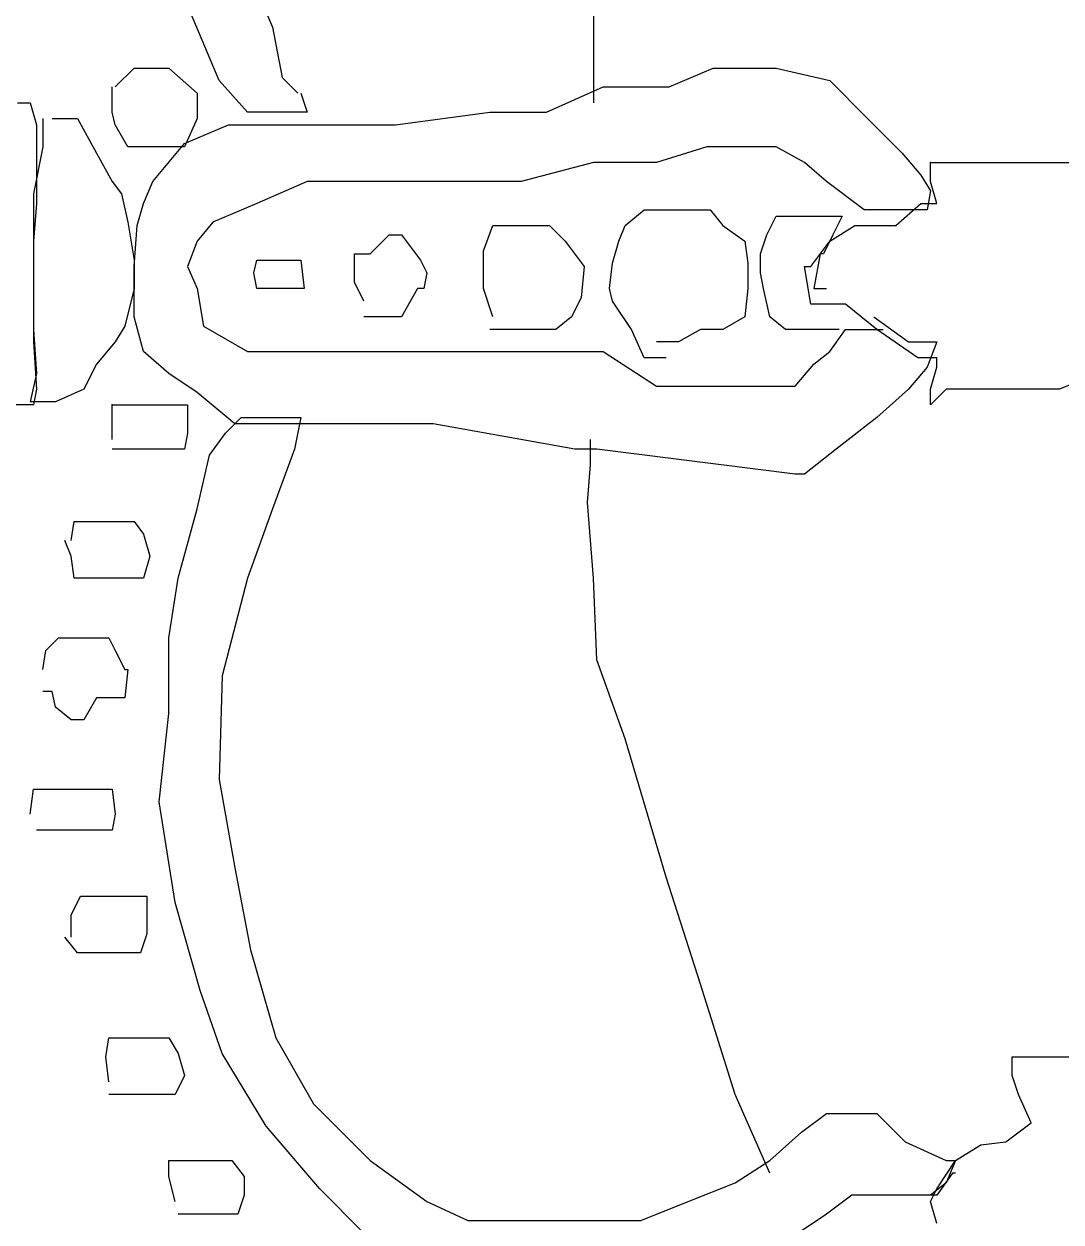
# Model space of a CAD drawing. Extents: x 748454 to 749044, y 4316681 to 4317708.
# Drawn here: x 748477.78 to 748481.075, y 4317539.165 to 4317542.97 of the extents above; entities that cross this region are included whole.
import ezdxf

# ---------------------------------------------------------------- set-up
doc = ezdxf.new("R2010")
doc.units = 0
doc.layers.get('0').update_dxf_attribs({"linetype": 'CONTINUOUS'})

msp = doc.modelspace()

# ---------------------------------------------------------------- linework, layer by layer
at = {"color": 0, "linetype": 'CONTINUOUS'}
for p, q in [((748478.4, 4317542.79), (748478.27, 4317543.1)), ((748478.4, 4317542.79), (748478.27, 4317543.1)), ((748478.51, 4317543.1), (748478.57, 4317542.96)), ((748478.51, 4317543.1), (748478.57, 4317542.96)), ((748479.59, 4317543.02), (748479.59, 4317542.87)), ((748479.59, 4317543.02), (748479.59, 4317542.87)), ((748478.57, 4317542.96), (748478.6, 4317542.8)), ((748478.57, 4317542.96), (748478.6, 4317542.8)), ((748479.59, 4317542.87), (748479.59, 4317542.72)), ((748479.59, 4317542.87), (748479.59, 4317542.72)), ((748478.07, 4317542.77), (748478.13, 4317542.83)), ((748478.07, 4317542.77), (748478.13, 4317542.83)), ((748478.13, 4317542.83), (748478.19, 4317542.83)), ((748478.13, 4317542.83), (748478.19, 4317542.83)), ((748478.19, 4317542.83), (748478.24, 4317542.83)), ((748478.19, 4317542.83), (748478.24, 4317542.83)), ((748478.24, 4317542.83), (748478.33, 4317542.75)), ((748478.24, 4317542.83), (748478.33, 4317542.75)), ((748479.83, 4317542.77), (748479.97, 4317542.83)), ((748479.83, 4317542.77), (748479.97, 4317542.83)), ((748479.97, 4317542.83), (748480.11, 4317542.83)), ((748479.97, 4317542.83), (748480.11, 4317542.83)), ((748480.11, 4317542.83), (748480.17, 4317542.83)), ((748480.11, 4317542.83), (748480.17, 4317542.83)), ((748480.17, 4317542.83), (748480.34, 4317542.79)), ((748480.17, 4317542.83), (748480.34, 4317542.79)), ((748478.49, 4317542.69), (748478.4, 4317542.79)), ((748478.49, 4317542.69), (748478.4, 4317542.79)), ((748478.6, 4317542.8), (748478.65, 4317542.75)), ((748478.6, 4317542.8), (748478.65, 4317542.75)), ((748480.34, 4317542.79), (748480.46, 4317542.67)), ((748480.34, 4317542.79), (748480.46, 4317542.67)), ((748478.06, 4317542.69), (748478.06, 4317542.77)), ((748478.06, 4317542.69), (748478.06, 4317542.77)), ((748478.33, 4317542.75), (748478.33, 4317542.67)), ((748478.33, 4317542.75), (748478.33, 4317542.67)), ((748478.66, 4317542.75), (748478.68, 4317542.69)), ((748478.66, 4317542.75), (748478.68, 4317542.69)), ((748479.44, 4317542.69), (748479.62, 4317542.77)), ((748479.44, 4317542.69), (748479.62, 4317542.77)), ((748479.62, 4317542.77), (748479.83, 4317542.77)), ((748479.62, 4317542.77), (748479.83, 4317542.77)), ((748477.76, 4317542.72), (748477.8, 4317542.72)), ((748477.76, 4317542.72), (748477.8, 4317542.72)), ((748477.8, 4317542.72), (748477.82, 4317542.65)), ((748477.8, 4317542.72), (748477.82, 4317542.65)), ((748478.07, 4317542.65), (748478.06, 4317542.69)), ((748478.07, 4317542.65), (748478.06, 4317542.69)), ((748478.55, 4317542.69), (748478.49, 4317542.69)), ((748478.55, 4317542.69), (748478.49, 4317542.69)), ((748478.64, 4317542.69), (748478.55, 4317542.69)), ((748478.64, 4317542.69), (748478.55, 4317542.69)), ((748478.68, 4317542.69), (748478.64, 4317542.69)), ((748478.68, 4317542.69), (748478.64, 4317542.69)), ((748478.96, 4317542.65), (748479.26, 4317542.69)), ((748478.96, 4317542.65), (748479.26, 4317542.69)), ((748479.26, 4317542.69), (748479.44, 4317542.69)), ((748479.26, 4317542.69), (748479.44, 4317542.69)), ((748477.82, 4317542.65), (748477.82, 4317542.56)), ((748477.82, 4317542.65), (748477.82, 4317542.56)), ((748477.84, 4317542.67), (748477.84, 4317542.58)), ((748477.84, 4317542.67), (748477.84, 4317542.58)), ((748477.87, 4317542.67), (748477.95, 4317542.67)), ((748477.87, 4317542.67), (748477.95, 4317542.67)), ((748477.95, 4317542.67), (748478.01, 4317542.56)), ((748477.95, 4317542.67), (748478.01, 4317542.56)), ((748478.11, 4317542.58), (748478.07, 4317542.65)), ((748478.11, 4317542.58), (748478.07, 4317542.65)), ((748478.33, 4317542.67), (748478.29, 4317542.58)), ((748478.33, 4317542.67), (748478.29, 4317542.58)), ((748478.29, 4317542.59), (748478.43, 4317542.65)), ((748478.29, 4317542.59), (748478.43, 4317542.65)), ((748478.43, 4317542.65), (748478.6, 4317542.65)), ((748478.43, 4317542.65), (748478.6, 4317542.65)), ((748478.6, 4317542.65), (748478.78, 4317542.65)), ((748478.6, 4317542.65), (748478.78, 4317542.65)), ((748478.78, 4317542.65), (748478.96, 4317542.65)), ((748478.78, 4317542.65), (748478.96, 4317542.65)), ((748480.46, 4317542.67), (748480.57, 4317542.56)), ((748480.46, 4317542.67), (748480.57, 4317542.56)), ((748477.84, 4317542.58), (748477.81, 4317542.43)), ((748477.84, 4317542.58), (748477.81, 4317542.43)), ((748477.82, 4317542.56), (748477.82, 4317542.4)), ((748477.82, 4317542.56), (748477.82, 4317542.4)), ((748478.01, 4317542.56), (748478.06, 4317542.47)), ((748478.01, 4317542.56), (748478.06, 4317542.47)), ((748478.16, 4317542.58), (748478.11, 4317542.58)), ((748478.16, 4317542.58), (748478.11, 4317542.58)), ((748478.24, 4317542.58), (748478.16, 4317542.58)), ((748478.24, 4317542.58), (748478.16, 4317542.58)), ((748478.19, 4317542.47), (748478.29, 4317542.59)), ((748478.19, 4317542.47), (748478.29, 4317542.59)), ((748478.29, 4317542.58), (748478.24, 4317542.58)), ((748478.29, 4317542.58), (748478.24, 4317542.58)), ((748479.95, 4317542.58), (748479.79, 4317542.53)), ((748479.95, 4317542.58), (748479.79, 4317542.53)), ((748480.09, 4317542.58), (748479.95, 4317542.58)), ((748480.09, 4317542.58), (748479.95, 4317542.58)), ((748480.17, 4317542.58), (748480.09, 4317542.58)), ((748480.17, 4317542.58), (748480.09, 4317542.58)), ((748480.26, 4317542.53), (748480.17, 4317542.58)), ((748480.26, 4317542.53), (748480.17, 4317542.58)), ((748480.57, 4317542.56), (748480.63, 4317542.49)), ((748480.57, 4317542.56), (748480.63, 4317542.49)), ((748479.59, 4317542.53), (748479.36, 4317542.47)), ((748479.59, 4317542.53), (748479.36, 4317542.47)), ((748479.79, 4317542.53), (748479.59, 4317542.53)), ((748479.79, 4317542.53), (748479.59, 4317542.53)), ((748480.33, 4317542.47), (748480.26, 4317542.53)), ((748480.33, 4317542.47), (748480.26, 4317542.53)), ((748480.66, 4317542.47), (748480.66, 4317542.53)), ((748480.66, 4317542.53), (748480.74, 4317542.53)), ((748480.66, 4317542.47), (748480.66, 4317542.53)), ((748480.66, 4317542.53), (748480.74, 4317542.53)), ((748480.74, 4317542.53), (748480.85, 4317542.53)), ((748480.74, 4317542.53), (748480.85, 4317542.53)), ((748480.85, 4317542.53), (748480.95, 4317542.53)), ((748480.85, 4317542.53), (748480.95, 4317542.53)), ((748480.95, 4317542.53), (748481.16, 4317542.53)), ((748480.95, 4317542.53), (748481.16, 4317542.53)), ((748480.63, 4317542.49), (748480.66, 4317542.44)), ((748480.63, 4317542.49), (748480.66, 4317542.44)), ((748478.06, 4317542.47), (748478.09, 4317542.43)), ((748478.06, 4317542.47), (748478.09, 4317542.43)), ((748478.16, 4317542.4), (748478.19, 4317542.47)), ((748478.16, 4317542.4), (748478.19, 4317542.47)), ((748478.68, 4317542.47), (748478.52, 4317542.4)), ((748478.68, 4317542.47), (748478.52, 4317542.4)), ((748478.9, 4317542.47), (748478.68, 4317542.47)), ((748478.9, 4317542.47), (748478.68, 4317542.47)), ((748479.16, 4317542.47), (748478.9, 4317542.47)), ((748479.16, 4317542.47), (748478.9, 4317542.47)), ((748479.36, 4317542.47), (748479.16, 4317542.47)), ((748479.36, 4317542.47), (748479.16, 4317542.47)), ((748480.45, 4317542.38), (748480.33, 4317542.47)), ((748480.45, 4317542.38), (748480.33, 4317542.47)), ((748480.68, 4317542.4), (748480.66, 4317542.47)), ((748480.68, 4317542.4), (748480.66, 4317542.47)), ((748477.81, 4317542.43), (748477.81, 4317542.2)), ((748477.81, 4317542.43), (748477.81, 4317542.2)), ((748478.09, 4317542.43), (748478.11, 4317542.34)), ((748478.09, 4317542.43), (748478.11, 4317542.34)), ((748480.66, 4317542.44), (748480.65, 4317542.38)), ((748480.66, 4317542.44), (748480.65, 4317542.38)), ((748477.82, 4317542.4), (748477.81, 4317542.28)), ((748477.82, 4317542.4), (748477.81, 4317542.28)), ((748478.14, 4317542.33), (748478.16, 4317542.4)), ((748478.14, 4317542.33), (748478.16, 4317542.4)), ((748478.52, 4317542.4), (748478.38, 4317542.34)), ((748478.52, 4317542.4), (748478.38, 4317542.34)), ((748479.69, 4317542.33), (748479.75, 4317542.38)), ((748479.69, 4317542.33), (748479.75, 4317542.38)), ((748479.75, 4317542.38), (748479.83, 4317542.38)), ((748479.75, 4317542.38), (748479.83, 4317542.38)), ((748479.83, 4317542.38), (748479.89, 4317542.38)), ((748479.83, 4317542.38), (748479.89, 4317542.38)), ((748479.89, 4317542.38), (748479.96, 4317542.38)), ((748479.89, 4317542.38), (748479.96, 4317542.38)), ((748479.96, 4317542.38), (748480, 4317542.33)), ((748479.96, 4317542.38), (748480, 4317542.33)), ((748480.52, 4317542.38), (748480.45, 4317542.38)), ((748480.52, 4317542.38), (748480.45, 4317542.38)), ((748480.58, 4317542.38), (748480.52, 4317542.38)), ((748480.58, 4317542.38), (748480.52, 4317542.38)), ((748480.55, 4317542.33), (748480.63, 4317542.4)), ((748480.55, 4317542.33), (748480.63, 4317542.4)), ((748480.65, 4317542.38), (748480.58, 4317542.38)), ((748480.65, 4317542.38), (748480.58, 4317542.38)), ((748480.63, 4317542.4), (748480.68, 4317542.4)), ((748480.63, 4317542.4), (748480.68, 4317542.4)), ((748478.11, 4317542.34), (748478.13, 4317542.22)), ((748478.11, 4317542.34), (748478.13, 4317542.22)), ((748478.13, 4317542.2), (748478.14, 4317542.33)), ((748478.13, 4317542.2), (748478.14, 4317542.33)), ((748478.38, 4317542.34), (748478.33, 4317542.28)), ((748478.38, 4317542.34), (748478.33, 4317542.28)), ((748479.24, 4317542.25), (748479.27, 4317542.33)), ((748479.24, 4317542.25), (748479.27, 4317542.33)), ((748479.27, 4317542.33), (748479.32, 4317542.33)), ((748479.27, 4317542.33), (748479.32, 4317542.33)), ((748479.32, 4317542.33), (748479.39, 4317542.33)), ((748479.32, 4317542.33), (748479.39, 4317542.33)), ((748479.39, 4317542.33), (748479.45, 4317542.33)), ((748479.39, 4317542.33), (748479.45, 4317542.33)), ((748479.45, 4317542.33), (748479.5, 4317542.28)), ((748479.45, 4317542.33), (748479.5, 4317542.28)), ((748479.67, 4317542.28), (748479.69, 4317542.33)), ((748479.67, 4317542.28), (748479.69, 4317542.33)), ((748480, 4317542.33), (748480.07, 4317542.28)), ((748480, 4317542.33), (748480.07, 4317542.28)), ((748480.14, 4317542.3), (748480.17, 4317542.36)), ((748480.14, 4317542.3), (748480.17, 4317542.36)), ((748480.17, 4317542.36), (748480.2, 4317542.36)), ((748480.17, 4317542.36), (748480.2, 4317542.36)), ((748480.2, 4317542.36), (748480.26, 4317542.36)), ((748480.2, 4317542.36), (748480.26, 4317542.36)), ((748480.26, 4317542.36), (748480.32, 4317542.36)), ((748480.26, 4317542.36), (748480.32, 4317542.36)), ((748480.32, 4317542.36), (748480.37, 4317542.36)), ((748480.32, 4317542.36), (748480.37, 4317542.36)), ((748480.34, 4317542.28), (748480.42, 4317542.33)), ((748480.34, 4317542.28), (748480.42, 4317542.33)), ((748480.38, 4317542.36), (748480.35, 4317542.3)), ((748480.38, 4317542.36), (748480.35, 4317542.3)), ((748480.37, 4317542.36), (748480.38, 4317542.36)), ((748480.37, 4317542.36), (748480.38, 4317542.36)), ((748480.42, 4317542.33), (748480.48, 4317542.33)), ((748480.42, 4317542.33), (748480.48, 4317542.33)), ((748480.48, 4317542.33), (748480.55, 4317542.33)), ((748480.48, 4317542.33), (748480.55, 4317542.33)), ((748478.88, 4317542.24), (748478.94, 4317542.3)), ((748478.88, 4317542.24), (748478.94, 4317542.3)), ((748478.94, 4317542.3), (748478.98, 4317542.3)), ((748478.94, 4317542.3), (748478.98, 4317542.3)), ((748478.98, 4317542.3), (748479.04, 4317542.22)), ((748478.98, 4317542.3), (748479.04, 4317542.22)), ((748480.12, 4317542.24), (748480.14, 4317542.3)), ((748480.12, 4317542.24), (748480.14, 4317542.3)), ((748480.35, 4317542.3), (748480.32, 4317542.24)), ((748480.35, 4317542.3), (748480.32, 4317542.24)), ((748477.81, 4317542.28), (748477.81, 4317542)), ((748477.81, 4317542.28), (748477.81, 4317542)), ((748478.33, 4317542.28), (748478.3, 4317542.2)), ((748478.33, 4317542.28), (748478.3, 4317542.2)), ((748479.5, 4317542.28), (748479.56, 4317542.2)), ((748479.5, 4317542.28), (748479.56, 4317542.2)), ((748479.65, 4317542.21), (748479.67, 4317542.28)), ((748479.65, 4317542.21), (748479.67, 4317542.28)), ((748480.07, 4317542.28), (748480.08, 4317542.21)), ((748480.07, 4317542.28), (748480.08, 4317542.21)), ((748480.28, 4317542.2), (748480.34, 4317542.28)), ((748480.28, 4317542.2), (748480.34, 4317542.28)), ((748478.13, 4317542.22), (748478.13, 4317542.13)), ((748478.13, 4317542.22), (748478.13, 4317542.13)), ((748478.51, 4317542.18), (748478.52, 4317542.22)), ((748478.51, 4317542.18), (748478.52, 4317542.22)), ((748478.52, 4317542.22), (748478.58, 4317542.22)), ((748478.52, 4317542.22), (748478.58, 4317542.22)), ((748478.58, 4317542.22), (748478.63, 4317542.22)), ((748478.58, 4317542.22), (748478.63, 4317542.22)), ((748478.63, 4317542.22), (748478.66, 4317542.22)), ((748478.63, 4317542.22), (748478.66, 4317542.22)), ((748478.66, 4317542.22), (748478.67, 4317542.13)), ((748478.66, 4317542.22), (748478.67, 4317542.13)), ((748478.83, 4317542.15), (748478.83, 4317542.24)), ((748478.83, 4317542.24), (748478.88, 4317542.24)), ((748478.83, 4317542.15), (748478.83, 4317542.24)), ((748478.83, 4317542.24), (748478.88, 4317542.24)), ((748479.04, 4317542.22), (748479.06, 4317542.18)), ((748479.04, 4317542.22), (748479.06, 4317542.18)), ((748479.24, 4317542.2), (748479.24, 4317542.25)), ((748479.24, 4317542.2), (748479.24, 4317542.25)), ((748480.12, 4317542.18), (748480.12, 4317542.24)), ((748480.12, 4317542.18), (748480.12, 4317542.24)), ((748480.31, 4317542.24), (748480.29, 4317542.13)), ((748480.31, 4317542.24), (748480.29, 4317542.13)), ((748480.32, 4317542.24), (748480.31, 4317542.24)), ((748480.32, 4317542.24), (748480.31, 4317542.24)), ((748477.81, 4317542.2), (748477.81, 4317541.96)), ((748477.81, 4317542.2), (748477.81, 4317541.96)), ((748478.13, 4317542.04), (748478.13, 4317542.2)), ((748478.13, 4317542.04), (748478.13, 4317542.2)), ((748478.3, 4317542.2), (748478.33, 4317542.13)), ((748478.3, 4317542.2), (748478.33, 4317542.13)), ((748478.52, 4317542.13), (748478.51, 4317542.18)), ((748478.52, 4317542.13), (748478.51, 4317542.18)), ((748479.06, 4317542.18), (748479.05, 4317542.13)), ((748479.06, 4317542.18), (748479.05, 4317542.13)), ((748479.24, 4317542.13), (748479.24, 4317542.2)), ((748479.24, 4317542.13), (748479.24, 4317542.2)), ((748479.56, 4317542.2), (748479.55, 4317542.1)), ((748479.56, 4317542.2), (748479.55, 4317542.1)), ((748479.64, 4317542.13), (748479.65, 4317542.21)), ((748479.64, 4317542.13), (748479.65, 4317542.21)), ((748480.08, 4317542.21), (748480.08, 4317542.13)), ((748480.08, 4317542.21), (748480.08, 4317542.13)), ((748480.13, 4317542.13), (748480.12, 4317542.18)), ((748480.13, 4317542.13), (748480.12, 4317542.18)), ((748480.28, 4317542.08), (748480.26, 4317542.2)), ((748480.26, 4317542.2), (748480.28, 4317542.2)), ((748480.28, 4317542.08), (748480.26, 4317542.2)), ((748480.26, 4317542.2), (748480.28, 4317542.2)), ((748478.86, 4317542.09), (748478.83, 4317542.15)), ((748478.86, 4317542.09), (748478.83, 4317542.15)), ((748478.13, 4317542.13), (748478.1, 4317542.01)), ((748478.13, 4317542.13), (748478.1, 4317542.01)), ((748478.33, 4317542.13), (748478.35, 4317542.01)), ((748478.33, 4317542.13), (748478.35, 4317542.01)), ((748478.54, 4317542.13), (748478.52, 4317542.13)), ((748478.54, 4317542.13), (748478.52, 4317542.13)), ((748478.58, 4317542.13), (748478.54, 4317542.13)), ((748478.58, 4317542.13), (748478.54, 4317542.13)), ((748478.6, 4317542.13), (748478.58, 4317542.13)), ((748478.6, 4317542.13), (748478.58, 4317542.13)), ((748478.65, 4317542.13), (748478.6, 4317542.13)), ((748478.65, 4317542.13), (748478.6, 4317542.13)), ((748478.67, 4317542.13), (748478.65, 4317542.13)), ((748478.67, 4317542.13), (748478.65, 4317542.13)), ((748479.03, 4317542.13), (748478.98, 4317542.04)), ((748479.03, 4317542.13), (748478.98, 4317542.04)), ((748479.05, 4317542.13), (748479.03, 4317542.13)), ((748479.05, 4317542.13), (748479.03, 4317542.13)), ((748479.27, 4317542.04), (748479.24, 4317542.13)), ((748479.27, 4317542.04), (748479.24, 4317542.13)), ((748479.65, 4317542.09), (748479.64, 4317542.13)), ((748479.65, 4317542.09), (748479.64, 4317542.13)), ((748480.08, 4317542.13), (748480.07, 4317542.04)), ((748480.08, 4317542.13), (748480.07, 4317542.04)), ((748480.15, 4317542.04), (748480.13, 4317542.13)), ((748480.15, 4317542.04), (748480.13, 4317542.13)), ((748480.29, 4317542.13), (748480.33, 4317542.13)), ((748480.29, 4317542.13), (748480.33, 4317542.13)), ((748479.55, 4317542.1), (748479.52, 4317542.04)), ((748479.55, 4317542.1), (748479.52, 4317542.04)), ((748479.71, 4317542), (748479.65, 4317542.09)), ((748479.71, 4317542), (748479.65, 4317542.09)), ((748480.32, 4317542.08), (748480.28, 4317542.08)), ((748480.32, 4317542.08), (748480.28, 4317542.08)), ((748480.39, 4317542.08), (748480.32, 4317542.08)), ((748480.39, 4317542.08), (748480.32, 4317542.08)), ((748480.49, 4317542), (748480.39, 4317542.08)), ((748480.49, 4317542), (748480.39, 4317542.08)), ((748478.16, 4317541.93), (748478.13, 4317542.04)), ((748478.16, 4317541.93), (748478.13, 4317542.04)), ((748478.88, 4317542.04), (748478.86, 4317542.04)), ((748478.88, 4317542.04), (748478.86, 4317542.04)), ((748478.92, 4317542.04), (748478.88, 4317542.04)), ((748478.92, 4317542.04), (748478.88, 4317542.04)), ((748478.98, 4317542.04), (748478.92, 4317542.04)), ((748478.98, 4317542.04), (748478.92, 4317542.04)), ((748479.52, 4317542.04), (748479.47, 4317542)), ((748479.52, 4317542.04), (748479.47, 4317542)), ((748480.07, 4317542.04), (748480, 4317542)), ((748480.07, 4317542.04), (748480, 4317542)), ((748480.2, 4317542), (748480.15, 4317542.04)), ((748480.2, 4317542), (748480.15, 4317542.04)), ((748480.48, 4317542.04), (748480.59, 4317541.96)), ((748480.48, 4317542.04), (748480.59, 4317541.96)), ((748477.81, 4317542), (748477.82, 4317541.86)), ((748477.81, 4317542), (748477.82, 4317541.86)), ((748478.1, 4317542.01), (748478.07, 4317541.96)), ((748478.1, 4317542.01), (748478.07, 4317541.96)), ((748478.35, 4317542.01), (748478.49, 4317541.93)), ((748478.35, 4317542.01), (748478.49, 4317541.93)), ((748479.32, 4317542), (748479.26, 4317542)), ((748479.32, 4317542), (748479.26, 4317542)), ((748479.35, 4317542), (748479.32, 4317542)), ((748479.35, 4317542), (748479.32, 4317542)), ((748479.39, 4317542), (748479.35, 4317542)), ((748479.39, 4317542), (748479.35, 4317542)), ((748479.47, 4317542), (748479.39, 4317542)), ((748479.47, 4317542), (748479.39, 4317542)), ((748479.75, 4317541.91), (748479.71, 4317542)), ((748479.75, 4317541.91), (748479.71, 4317542)), ((748479.93, 4317542), (748479.86, 4317541.96)), ((748479.93, 4317542), (748479.86, 4317541.96)), ((748480, 4317542), (748479.93, 4317542)), ((748480, 4317542), (748479.93, 4317542)), ((748480.25, 4317542), (748480.2, 4317542)), ((748480.25, 4317542), (748480.2, 4317542)), ((748480.33, 4317542), (748480.25, 4317542)), ((748480.33, 4317542), (748480.25, 4317542)), ((748480.37, 4317542), (748480.33, 4317542)), ((748480.37, 4317542), (748480.33, 4317542)), ((748480.34, 4317541.93), (748480.39, 4317542)), ((748480.34, 4317541.93), (748480.39, 4317542)), ((748480.39, 4317542), (748480.46, 4317542)), ((748480.39, 4317542), (748480.46, 4317542)), ((748480.46, 4317542), (748480.51, 4317542)), ((748480.46, 4317542), (748480.51, 4317542)), ((748480.62, 4317541.91), (748480.49, 4317542)), ((748480.62, 4317541.91), (748480.49, 4317542)), ((748477.81, 4317541.96), (748477.82, 4317541.81)), ((748477.81, 4317541.96), (748477.82, 4317541.81)), ((748478.07, 4317541.96), (748478.01, 4317541.89)), ((748478.07, 4317541.96), (748478.01, 4317541.89)), ((748479.86, 4317541.96), (748479.79, 4317541.96)), ((748479.86, 4317541.96), (748479.79, 4317541.96)), ((748480.59, 4317541.96), (748480.68, 4317541.96)), ((748480.59, 4317541.96), (748480.68, 4317541.96)), ((748480.68, 4317541.96), (748480.65, 4317541.88)), ((748480.68, 4317541.96), (748480.65, 4317541.88)), ((748478.24, 4317541.86), (748478.16, 4317541.93)), ((748478.24, 4317541.86), (748478.16, 4317541.93)), ((748478.49, 4317541.93), (748478.68, 4317541.93)), ((748478.49, 4317541.93), (748478.68, 4317541.93)), ((748478.68, 4317541.93), (748478.9, 4317541.93)), ((748478.68, 4317541.93), (748478.9, 4317541.93)), ((748478.9, 4317541.93), (748479.08, 4317541.93)), ((748478.9, 4317541.93), (748479.08, 4317541.93)), ((748479.08, 4317541.93), (748479.29, 4317541.93)), ((748479.08, 4317541.93), (748479.29, 4317541.93)), ((748479.29, 4317541.93), (748479.45, 4317541.93)), ((748479.29, 4317541.93), (748479.45, 4317541.93)), ((748479.45, 4317541.93), (748479.62, 4317541.93)), ((748479.45, 4317541.93), (748479.62, 4317541.93)), ((748479.62, 4317541.93), (748479.79, 4317541.82)), ((748479.62, 4317541.93), (748479.79, 4317541.82)), ((748479.82, 4317541.91), (748479.75, 4317541.91)), ((748479.82, 4317541.91), (748479.75, 4317541.91)), ((748480.29, 4317541.89), (748480.34, 4317541.93)), ((748480.29, 4317541.89), (748480.34, 4317541.93)), ((748480.68, 4317541.91), (748480.62, 4317541.91)), ((748480.68, 4317541.91), (748480.62, 4317541.91)), ((748480.68, 4317541.88), (748480.68, 4317541.91)), ((748480.68, 4317541.88), (748480.68, 4317541.91)), ((748478.01, 4317541.89), (748477.97, 4317541.81)), ((748478.01, 4317541.89), (748477.97, 4317541.81)), ((748480.23, 4317541.82), (748480.29, 4317541.89)), ((748480.23, 4317541.82), (748480.29, 4317541.89)), ((748480.65, 4317541.88), (748480.59, 4317541.81)), ((748480.65, 4317541.88), (748480.59, 4317541.81)), ((748480.66, 4317541.81), (748480.68, 4317541.88)), ((748480.66, 4317541.81), (748480.68, 4317541.88)), ((748481.24, 4317541.88), (748481.07, 4317541.81)), ((748481.24, 4317541.88), (748481.07, 4317541.81)), ((748477.82, 4317541.86), (748477.8, 4317541.77)), ((748477.82, 4317541.86), (748477.8, 4317541.77)), ((748478.33, 4317541.8), (748478.24, 4317541.86)), ((748478.33, 4317541.8), (748478.24, 4317541.86)), ((748477.82, 4317541.81), (748477.81, 4317541.76)), ((748477.82, 4317541.81), (748477.81, 4317541.76)), ((748477.97, 4317541.81), (748477.88, 4317541.77)), ((748477.97, 4317541.81), (748477.88, 4317541.77)), ((748478.45, 4317541.7), (748478.33, 4317541.8)), ((748478.45, 4317541.7), (748478.33, 4317541.8)), ((748479.79, 4317541.82), (748479.93, 4317541.82)), ((748479.79, 4317541.82), (748479.93, 4317541.82)), ((748479.93, 4317541.82), (748480.02, 4317541.82)), ((748479.93, 4317541.82), (748480.02, 4317541.82)), ((748480.02, 4317541.82), (748480.11, 4317541.82)), ((748480.02, 4317541.82), (748480.11, 4317541.82)), ((748480.11, 4317541.82), (748480.15, 4317541.82)), ((748480.11, 4317541.82), (748480.15, 4317541.82)), ((748480.15, 4317541.82), (748480.23, 4317541.82)), ((748480.15, 4317541.82), (748480.23, 4317541.82)), ((748480.59, 4317541.81), (748480.49, 4317541.72)), ((748480.59, 4317541.81), (748480.49, 4317541.72)), ((748480.71, 4317541.81), (748480.66, 4317541.76)), ((748480.66, 4317541.76), (748480.66, 4317541.81)), ((748480.71, 4317541.81), (748480.66, 4317541.76)), ((748480.66, 4317541.76), (748480.66, 4317541.81)), ((748480.82, 4317541.81), (748480.71, 4317541.81)), ((748480.82, 4317541.81), (748480.71, 4317541.81)), ((748480.93, 4317541.81), (748480.82, 4317541.81)), ((748480.93, 4317541.81), (748480.82, 4317541.81)), ((748481.07, 4317541.81), (748480.93, 4317541.81)), ((748481.07, 4317541.81), (748480.93, 4317541.81)), ((748477.8, 4317541.76), (748477.74, 4317541.76)), ((748477.8, 4317541.76), (748477.74, 4317541.76)), ((748477.82, 4317541.77), (748477.8, 4317541.77)), ((748477.82, 4317541.77), (748477.8, 4317541.77)), ((748477.81, 4317541.76), (748477.8, 4317541.76)), ((748477.81, 4317541.76), (748477.8, 4317541.76)), ((748477.88, 4317541.77), (748477.82, 4317541.77)), ((748477.88, 4317541.77), (748477.82, 4317541.77)), ((748478.06, 4317541.65), (748478.06, 4317541.76)), ((748478.06, 4317541.76), (748478.11, 4317541.76)), ((748478.06, 4317541.65), (748478.06, 4317541.76)), ((748478.06, 4317541.76), (748478.11, 4317541.76)), ((748478.11, 4317541.76), (748478.17, 4317541.76)), ((748478.11, 4317541.76), (748478.17, 4317541.76)), ((748478.17, 4317541.76), (748478.24, 4317541.76)), ((748478.17, 4317541.76), (748478.24, 4317541.76)), ((748478.24, 4317541.76), (748478.29, 4317541.76)), ((748478.24, 4317541.76), (748478.29, 4317541.76)), ((748478.29, 4317541.76), (748478.3, 4317541.76)), ((748478.29, 4317541.76), (748478.3, 4317541.76)), ((748478.3, 4317541.76), (748478.3, 4317541.67)), ((748478.3, 4317541.76), (748478.3, 4317541.67)), ((748478.42, 4317541.67), (748478.47, 4317541.72)), ((748478.42, 4317541.67), (748478.47, 4317541.72)), ((748478.47, 4317541.72), (748478.55, 4317541.72)), ((748478.47, 4317541.72), (748478.55, 4317541.72)), ((748478.55, 4317541.72), (748478.6, 4317541.72)), ((748478.55, 4317541.72), (748478.6, 4317541.72)), ((748478.6, 4317541.72), (748478.66, 4317541.72)), ((748478.6, 4317541.72), (748478.66, 4317541.72)), ((748478.66, 4317541.72), (748478.64, 4317541.62)), ((748478.66, 4317541.72), (748478.64, 4317541.62)), ((748480.49, 4317541.72), (748480.36, 4317541.62)), ((748480.49, 4317541.72), (748480.36, 4317541.62)), ((748478.58, 4317541.7), (748478.45, 4317541.7)), ((748478.58, 4317541.7), (748478.45, 4317541.7)), ((748478.7, 4317541.7), (748478.58, 4317541.7)), ((748478.7, 4317541.7), (748478.58, 4317541.7)), ((748478.83, 4317541.7), (748478.7, 4317541.7)), ((748478.83, 4317541.7), (748478.7, 4317541.7)), ((748479.08, 4317541.7), (748478.83, 4317541.7)), ((748479.08, 4317541.7), (748478.83, 4317541.7)), ((748479.53, 4317541.62), (748479.08, 4317541.7)), ((748479.53, 4317541.62), (748479.08, 4317541.7)), ((748478.3, 4317541.67), (748478.29, 4317541.62)), ((748478.3, 4317541.67), (748478.29, 4317541.62)), ((748478.37, 4317541.6), (748478.42, 4317541.67)), ((748478.37, 4317541.6), (748478.42, 4317541.67)), ((748479.58, 4317541.57), (748479.58, 4317541.65)), ((748479.58, 4317541.57), (748479.58, 4317541.65)), ((748478.1, 4317541.62), (748478.06, 4317541.62)), ((748478.1, 4317541.62), (748478.06, 4317541.62)), ((748478.16, 4317541.62), (748478.1, 4317541.62)), ((748478.16, 4317541.62), (748478.1, 4317541.62)), ((748478.19, 4317541.62), (748478.16, 4317541.62)), ((748478.19, 4317541.62), (748478.16, 4317541.62)), ((748478.24, 4317541.62), (748478.19, 4317541.62)), ((748478.24, 4317541.62), (748478.19, 4317541.62)), ((748478.29, 4317541.62), (748478.24, 4317541.62)), ((748478.29, 4317541.62), (748478.24, 4317541.62)), ((748478.64, 4317541.62), (748478.57, 4317541.43)), ((748478.64, 4317541.62), (748478.57, 4317541.43)), ((748479.6, 4317541.62), (748479.53, 4317541.62)), ((748479.6, 4317541.62), (748479.53, 4317541.62)), ((748480.23, 4317541.54), (748479.6, 4317541.62)), ((748480.23, 4317541.54), (748479.6, 4317541.62)), ((748480.36, 4317541.62), (748480.26, 4317541.54)), ((748480.36, 4317541.62), (748480.26, 4317541.54)), ((748478.33, 4317541.43), (748478.37, 4317541.6)), ((748478.33, 4317541.43), (748478.37, 4317541.6)), ((748479.57, 4317541.45), (748479.58, 4317541.57)), ((748479.57, 4317541.45), (748479.58, 4317541.57)), ((748480.26, 4317541.54), (748480.23, 4317541.54)), ((748480.26, 4317541.54), (748480.23, 4317541.54)), ((748478.27, 4317541.21), (748478.33, 4317541.43)), ((748478.27, 4317541.21), (748478.33, 4317541.43)), ((748478.57, 4317541.43), (748478.49, 4317541.21)), ((748478.57, 4317541.43), (748478.49, 4317541.21)), ((748479.59, 4317541.21), (748479.57, 4317541.45)), ((748479.59, 4317541.21), (748479.57, 4317541.45)), ((748477.93, 4317541.33), (748477.94, 4317541.39)), ((748477.93, 4317541.33), (748477.94, 4317541.39)), ((748477.94, 4317541.39), (748478, 4317541.39)), ((748477.94, 4317541.39), (748478, 4317541.39)), ((748478, 4317541.39), (748478.06, 4317541.39)), ((748478, 4317541.39), (748478.06, 4317541.39)), ((748478.06, 4317541.39), (748478.13, 4317541.39)), ((748478.06, 4317541.39), (748478.13, 4317541.39)), ((748478.13, 4317541.39), (748478.16, 4317541.35)), ((748478.13, 4317541.39), (748478.16, 4317541.35)), ((748478.16, 4317541.35), (748478.18, 4317541.28)), ((748478.16, 4317541.35), (748478.18, 4317541.28)), ((748477.93, 4317541.28), (748477.91, 4317541.33)), ((748477.93, 4317541.28), (748477.91, 4317541.33)), ((748477.94, 4317541.21), (748477.93, 4317541.28)), ((748477.94, 4317541.21), (748477.93, 4317541.28)), ((748478.18, 4317541.28), (748478.16, 4317541.21)), ((748478.18, 4317541.28), (748478.16, 4317541.21)), ((748477.98, 4317541.21), (748477.94, 4317541.21)), ((748477.98, 4317541.21), (748477.94, 4317541.21)), ((748478.05, 4317541.21), (748477.98, 4317541.21)), ((748478.05, 4317541.21), (748477.98, 4317541.21)), ((748478.09, 4317541.21), (748478.05, 4317541.21)), ((748478.09, 4317541.21), (748478.05, 4317541.21)), ((748478.16, 4317541.21), (748478.09, 4317541.21)), ((748478.16, 4317541.21), (748478.09, 4317541.21)), ((748478.24, 4317541.02), (748478.27, 4317541.21)), ((748478.24, 4317541.02), (748478.27, 4317541.21)), ((748478.49, 4317541.21), (748478.41, 4317540.9)), ((748478.49, 4317541.21), (748478.41, 4317540.9)), ((748479.6, 4317540.95), (748479.59, 4317541.21)), ((748479.6, 4317540.95), (748479.59, 4317541.21)), ((748477.85, 4317540.98), (748477.89, 4317541.02)), ((748477.85, 4317540.98), (748477.89, 4317541.02)), ((748477.89, 4317541.02), (748477.96, 4317541.02)), ((748477.89, 4317541.02), (748477.96, 4317541.02)), ((748477.96, 4317541.02), (748478, 4317541.02)), ((748477.96, 4317541.02), (748478, 4317541.02)), ((748478, 4317541.02), (748478.05, 4317541.02)), ((748478, 4317541.02), (748478.05, 4317541.02)), ((748478.05, 4317541.02), (748478.07, 4317540.98)), ((748478.05, 4317541.02), (748478.07, 4317540.98)), ((748478.24, 4317540.78), (748478.24, 4317541.02)), ((748478.24, 4317540.78), (748478.24, 4317541.02)), ((748477.84, 4317540.92), (748477.85, 4317540.98)), ((748477.84, 4317540.92), (748477.85, 4317540.98)), ((748478.07, 4317540.98), (748478.1, 4317540.92)), ((748478.07, 4317540.98), (748478.1, 4317540.92)), ((748479.69, 4317540.7), (748479.6, 4317540.95)), ((748479.69, 4317540.7), (748479.6, 4317540.95)), ((748478.1, 4317540.92), (748478.11, 4317540.92)), ((748478.11, 4317540.92), (748478.1, 4317540.83)), ((748478.1, 4317540.92), (748478.11, 4317540.92)), ((748478.11, 4317540.92), (748478.1, 4317540.83)), ((748478.41, 4317540.9), (748478.4, 4317540.57)), ((748478.41, 4317540.9), (748478.4, 4317540.57)), ((748477.87, 4317540.85), (748477.84, 4317540.85)), ((748477.87, 4317540.85), (748477.84, 4317540.85)), ((748477.88, 4317540.8), (748477.87, 4317540.85)), ((748477.88, 4317540.8), (748477.87, 4317540.85)), ((748478.01, 4317540.83), (748477.97, 4317540.76)), ((748478.01, 4317540.83), (748477.97, 4317540.76)), ((748478.07, 4317540.83), (748478.01, 4317540.83)), ((748478.07, 4317540.83), (748478.01, 4317540.83)), ((748478.1, 4317540.83), (748478.07, 4317540.83)), ((748478.1, 4317540.83), (748478.07, 4317540.83)), ((748477.93, 4317540.76), (748477.88, 4317540.8)), ((748477.93, 4317540.76), (748477.88, 4317540.8)), ((748478.21, 4317540.5), (748478.24, 4317540.78)), ((748478.21, 4317540.5), (748478.24, 4317540.78)), ((748477.97, 4317540.76), (748477.93, 4317540.76)), ((748477.97, 4317540.76), (748477.93, 4317540.76)), ((748479.82, 4317540.26), (748479.69, 4317540.7)), ((748479.82, 4317540.26), (748479.69, 4317540.7)), ((748477.8, 4317540.46), (748477.81, 4317540.54)), ((748477.8, 4317540.46), (748477.81, 4317540.54)), ((748477.81, 4317540.54), (748477.85, 4317540.54)), ((748477.81, 4317540.54), (748477.85, 4317540.54)), ((748477.85, 4317540.54), (748477.89, 4317540.54)), ((748477.85, 4317540.54), (748477.89, 4317540.54)), ((748477.89, 4317540.54), (748477.97, 4317540.54)), ((748477.89, 4317540.54), (748477.97, 4317540.54)), ((748477.97, 4317540.54), (748478.01, 4317540.54)), ((748477.97, 4317540.54), (748478.01, 4317540.54)), ((748478.01, 4317540.54), (748478.06, 4317540.54)), ((748478.01, 4317540.54), (748478.06, 4317540.54)), ((748478.06, 4317540.54), (748478.07, 4317540.46)), ((748478.06, 4317540.54), (748478.07, 4317540.46)), ((748478.4, 4317540.57), (748478.45, 4317540.29)), ((748478.4, 4317540.57), (748478.45, 4317540.29)), ((748478.26, 4317540.18), (748478.21, 4317540.5)), ((748478.26, 4317540.18), (748478.21, 4317540.5)), ((748478.07, 4317540.46), (748478.06, 4317540.41)), ((748478.07, 4317540.46), (748478.06, 4317540.41)), ((748477.85, 4317540.41), (748477.82, 4317540.41)), ((748477.85, 4317540.41), (748477.82, 4317540.41)), ((748477.88, 4317540.41), (748477.85, 4317540.41)), ((748477.88, 4317540.41), (748477.85, 4317540.41)), ((748477.91, 4317540.41), (748477.88, 4317540.41)), ((748477.91, 4317540.41), (748477.88, 4317540.41)), ((748477.98, 4317540.41), (748477.91, 4317540.41)), ((748477.98, 4317540.41), (748477.91, 4317540.41)), ((748478.04, 4317540.41), (748477.98, 4317540.41)), ((748478.04, 4317540.41), (748477.98, 4317540.41)), ((748478.06, 4317540.41), (748478.04, 4317540.41)), ((748478.06, 4317540.41), (748478.04, 4317540.41)), ((748478.45, 4317540.29), (748478.5, 4317540.03)), ((748478.45, 4317540.29), (748478.5, 4317540.03)), ((748479.93, 4317539.92), (748479.82, 4317540.26)), ((748479.93, 4317539.92), (748479.82, 4317540.26)), ((748477.93, 4317540.14), (748477.96, 4317540.2)), ((748477.93, 4317540.14), (748477.96, 4317540.2)), ((748477.96, 4317540.2), (748478.01, 4317540.2)), ((748477.96, 4317540.2), (748478.01, 4317540.2)), ((748478.01, 4317540.2), (748478.09, 4317540.2)), ((748478.01, 4317540.2), (748478.09, 4317540.2)), ((748478.09, 4317540.2), (748478.17, 4317540.2)), ((748478.09, 4317540.2), (748478.17, 4317540.2)), ((748478.17, 4317540.2), (748478.17, 4317540.08)), ((748478.17, 4317540.2), (748478.17, 4317540.08)), ((748478.34, 4317539.9), (748478.26, 4317540.18)), ((748478.34, 4317539.9), (748478.26, 4317540.18)), ((748477.93, 4317540.07), (748477.93, 4317540.14)), ((748477.93, 4317540.07), (748477.93, 4317540.14)), ((748477.95, 4317540.02), (748477.91, 4317540.07)), ((748477.95, 4317540.02), (748477.91, 4317540.07)), ((748478.17, 4317540.08), (748478.15, 4317540.02)), ((748478.17, 4317540.08), (748478.15, 4317540.02)), ((748477.98, 4317540.02), (748477.95, 4317540.02)), ((748477.98, 4317540.02), (748477.95, 4317540.02)), ((748478.05, 4317540.02), (748477.98, 4317540.02)), ((748478.05, 4317540.02), (748477.98, 4317540.02)), ((748478.09, 4317540.02), (748478.05, 4317540.02)), ((748478.09, 4317540.02), (748478.05, 4317540.02)), ((748478.13, 4317540.02), (748478.09, 4317540.02)), ((748478.13, 4317540.02), (748478.09, 4317540.02)), ((748478.15, 4317540.02), (748478.13, 4317540.02)), ((748478.15, 4317540.02), (748478.13, 4317540.02)), ((748478.5, 4317540.03), (748478.58, 4317539.75)), ((748478.5, 4317540.03), (748478.58, 4317539.75)), ((748478.41, 4317539.7), (748478.34, 4317539.9)), ((748478.41, 4317539.7), (748478.34, 4317539.9)), ((748480.04, 4317539.57), (748479.93, 4317539.92)), ((748480.04, 4317539.57), (748479.93, 4317539.92)), ((748478.04, 4317539.69), (748478.05, 4317539.75)), ((748478.04, 4317539.69), (748478.05, 4317539.75)), ((748478.05, 4317539.75), (748478.09, 4317539.75)), ((748478.05, 4317539.75), (748478.09, 4317539.75)), ((748478.09, 4317539.75), (748478.17, 4317539.75)), ((748478.09, 4317539.75), (748478.17, 4317539.75)), ((748478.17, 4317539.75), (748478.24, 4317539.75)), ((748478.17, 4317539.75), (748478.24, 4317539.75)), ((748478.24, 4317539.75), (748478.27, 4317539.7)), ((748478.24, 4317539.75), (748478.27, 4317539.7)), ((748478.58, 4317539.75), (748478.7, 4317539.54)), ((748478.58, 4317539.75), (748478.7, 4317539.54)), ((748478.05, 4317539.61), (748478.04, 4317539.69)), ((748478.05, 4317539.61), (748478.04, 4317539.69)), ((748478.27, 4317539.7), (748478.29, 4317539.63)), ((748478.27, 4317539.7), (748478.29, 4317539.63)), ((748478.55, 4317539.47), (748478.41, 4317539.7)), ((748478.55, 4317539.47), (748478.41, 4317539.7)), ((748480.92, 4317539.63), (748480.92, 4317539.69)), ((748480.92, 4317539.69), (748481.02, 4317539.69)), ((748480.92, 4317539.63), (748480.92, 4317539.69)), ((748480.92, 4317539.69), (748481.02, 4317539.69)), ((748481.02, 4317539.69), (748481.19, 4317539.69)), ((748481.02, 4317539.69), (748481.19, 4317539.69)), ((748478.29, 4317539.63), (748478.26, 4317539.57)), ((748478.29, 4317539.63), (748478.26, 4317539.57)), ((748480.94, 4317539.57), (748480.92, 4317539.63)), ((748480.94, 4317539.57), (748480.92, 4317539.63)), ((748478.09, 4317539.57), (748478.05, 4317539.57)), ((748478.09, 4317539.57), (748478.05, 4317539.57)), ((748478.16, 4317539.57), (748478.09, 4317539.57)), ((748478.16, 4317539.57), (748478.09, 4317539.57)), ((748478.2, 4317539.57), (748478.16, 4317539.57)), ((748478.2, 4317539.57), (748478.16, 4317539.57)), ((748478.26, 4317539.57), (748478.2, 4317539.57)), ((748478.26, 4317539.57), (748478.2, 4317539.57)), ((748480.15, 4317539.32), (748480.04, 4317539.57)), ((748480.15, 4317539.32), (748480.04, 4317539.57)), ((748480.98, 4317539.48), (748480.94, 4317539.57)), ((748480.98, 4317539.48), (748480.94, 4317539.57)), ((748478.7, 4317539.54), (748478.88, 4317539.36)), ((748478.7, 4317539.54), (748478.88, 4317539.36)), ((748480.25, 4317539.45), (748480.33, 4317539.51)), ((748480.25, 4317539.45), (748480.33, 4317539.51)), ((748480.33, 4317539.51), (748480.41, 4317539.51)), ((748480.33, 4317539.51), (748480.41, 4317539.51)), ((748480.41, 4317539.51), (748480.49, 4317539.51)), ((748480.41, 4317539.51), (748480.49, 4317539.51)), ((748480.49, 4317539.51), (748480.58, 4317539.42)), ((748480.49, 4317539.51), (748480.58, 4317539.42)), ((748480.9, 4317539.42), (748480.98, 4317539.48)), ((748480.9, 4317539.42), (748480.98, 4317539.48)), ((748478.72, 4317539.27), (748478.55, 4317539.47)), ((748478.72, 4317539.27), (748478.55, 4317539.47)), ((748480.15, 4317539.36), (748480.25, 4317539.45)), ((748480.15, 4317539.36), (748480.25, 4317539.45)), ((748480.58, 4317539.42), (748480.71, 4317539.36)), ((748480.58, 4317539.42), (748480.71, 4317539.36)), ((748480.74, 4317539.36), (748480.82, 4317539.41)), ((748480.74, 4317539.36), (748480.82, 4317539.41)), ((748480.82, 4317539.41), (748480.9, 4317539.42)), ((748480.82, 4317539.41), (748480.9, 4317539.42)), ((748478.24, 4317539.31), (748478.24, 4317539.36)), ((748478.24, 4317539.36), (748478.29, 4317539.36)), ((748478.24, 4317539.31), (748478.24, 4317539.36)), ((748478.24, 4317539.36), (748478.29, 4317539.36)), ((748478.29, 4317539.36), (748478.34, 4317539.36)), ((748478.29, 4317539.36), (748478.34, 4317539.36)), ((748478.34, 4317539.36), (748478.4, 4317539.36)), ((748478.34, 4317539.36), (748478.4, 4317539.36)), ((748478.4, 4317539.36), (748478.44, 4317539.36)), ((748478.4, 4317539.36), (748478.44, 4317539.36)), ((748478.44, 4317539.36), (748478.48, 4317539.31)), ((748478.44, 4317539.36), (748478.48, 4317539.31)), ((748478.88, 4317539.36), (748479.06, 4317539.23)), ((748478.88, 4317539.36), (748479.06, 4317539.23)), ((748480.04, 4317539.29), (748480.15, 4317539.36)), ((748480.04, 4317539.29), (748480.15, 4317539.36)), ((748480.68, 4317539.27), (748480.74, 4317539.36)), ((748480.68, 4317539.27), (748480.74, 4317539.36)), ((748480.71, 4317539.36), (748480.74, 4317539.36)), ((748480.74, 4317539.36), (748480.71, 4317539.29)), ((748480.71, 4317539.36), (748480.74, 4317539.36)), ((748480.74, 4317539.36), (748480.71, 4317539.29)), ((748478.26, 4317539.23), (748478.24, 4317539.31)), ((748478.26, 4317539.23), (748478.24, 4317539.31)), ((748478.48, 4317539.31), (748478.48, 4317539.25)), ((748478.48, 4317539.31), (748478.48, 4317539.25)), ((748479.89, 4317539.23), (748480.04, 4317539.29)), ((748479.89, 4317539.23), (748480.04, 4317539.29)), ((748480.71, 4317539.29), (748480.66, 4317539.25)), ((748480.71, 4317539.29), (748480.66, 4317539.25)), ((748480.73, 4317539.32), (748480.68, 4317539.25)), ((748480.73, 4317539.32), (748480.68, 4317539.25)), ((748480.74, 4317539.32), (748480.73, 4317539.32)), ((748480.74, 4317539.32), (748480.73, 4317539.32)), ((748478.48, 4317539.25), (748478.46, 4317539.19)), ((748478.48, 4317539.25), (748478.46, 4317539.19)), ((748478.86, 4317539.13), (748478.72, 4317539.27)), ((748478.86, 4317539.13), (748478.72, 4317539.27)), ((748480.41, 4317539.25), (748480.33, 4317539.19)), ((748480.41, 4317539.25), (748480.33, 4317539.19)), ((748480.49, 4317539.25), (748480.41, 4317539.25)), ((748480.49, 4317539.25), (748480.41, 4317539.25)), ((748480.56, 4317539.25), (748480.49, 4317539.25)), ((748480.56, 4317539.25), (748480.49, 4317539.25)), ((748480.64, 4317539.25), (748480.56, 4317539.25)), ((748480.64, 4317539.25), (748480.56, 4317539.25)), ((748480.68, 4317539.25), (748480.64, 4317539.25)), ((748480.68, 4317539.25), (748480.64, 4317539.25)), ((748480.66, 4317539.23), (748480.68, 4317539.27)), ((748480.66, 4317539.23), (748480.68, 4317539.27)), ((748479.06, 4317539.23), (748479.19, 4317539.17)), ((748479.06, 4317539.23), (748479.19, 4317539.17)), ((748479.74, 4317539.17), (748479.89, 4317539.23)), ((748479.74, 4317539.17), (748479.89, 4317539.23)), ((748480.68, 4317539.16), (748480.66, 4317539.23)), ((748480.68, 4317539.16), (748480.66, 4317539.23)), ((748478.29, 4317539.19), (748478.27, 4317539.19)), ((748478.29, 4317539.19), (748478.27, 4317539.19)), ((748478.35, 4317539.19), (748478.29, 4317539.19)), ((748478.35, 4317539.19), (748478.29, 4317539.19)), ((748478.4, 4317539.19), (748478.35, 4317539.19)), ((748478.4, 4317539.19), (748478.35, 4317539.19)), ((748478.46, 4317539.19), (748478.4, 4317539.19)), ((748478.46, 4317539.19), (748478.4, 4317539.19)), ((748480.33, 4317539.19), (748480.15, 4317539.07)), ((748480.33, 4317539.19), (748480.15, 4317539.07)), ((748479.19, 4317539.17), (748479.35, 4317539.17)), ((748479.19, 4317539.17), (748479.35, 4317539.17)), ((748479.35, 4317539.17), (748479.57, 4317539.17)), ((748479.35, 4317539.17), (748479.57, 4317539.17)), ((748479.57, 4317539.17), (748479.74, 4317539.17)), ((748479.57, 4317539.17), (748479.74, 4317539.17))]:
    msp.add_line(p, q, dxfattribs=at)
for p in [(748480.66, 4317542.53), (748480.66, 4317542.53), (748478.06, 4317541.76), (748478.06, 4317541.76)]:
    msp.add_point(p, dxfattribs=at)

# ---------------------------------------------------------------- meshes
mesh = msp.add_polyface(dxfattribs=at)
corners = [(748454.5, 4316681), (748454.5, 4316681), (748454.5, 4316871.9618), (748762.5, 4316681), (748454.5, 4317046.4935), (749044, 4316681), (748454.5, 4317707.5), (749044, 4317342.0065), (749044, 4317707.5)]
mesh.append_faces([[corners[k] for k in face] for face in [(0, 1, 3, 2), (2, 3, 5, 4), (4, 5, 7, 6), (6, 7, 8, 8)]], dxfattribs={"vtx0": -1, "vtx2": -1, "color": 0})
mesh = msp.add_polyface(dxfattribs=at)
corners = [(748464.5, 4317521), (748464.5, 4317521), (748464.5, 4317695.2713), (748745.58, 4317521), (748464.5, 4317701.5), (748745.58, 4317527.2287), (748745.58, 4317701.5)]
mesh.append_faces([[corners[k] for k in face] for face in [(0, 1, 3, 2), (2, 3, 5, 4), (4, 5, 6, 6)]], dxfattribs={"vtx0": -1, "vtx2": -1, "color": 0})

doc.saveas('drawing.dxf')
